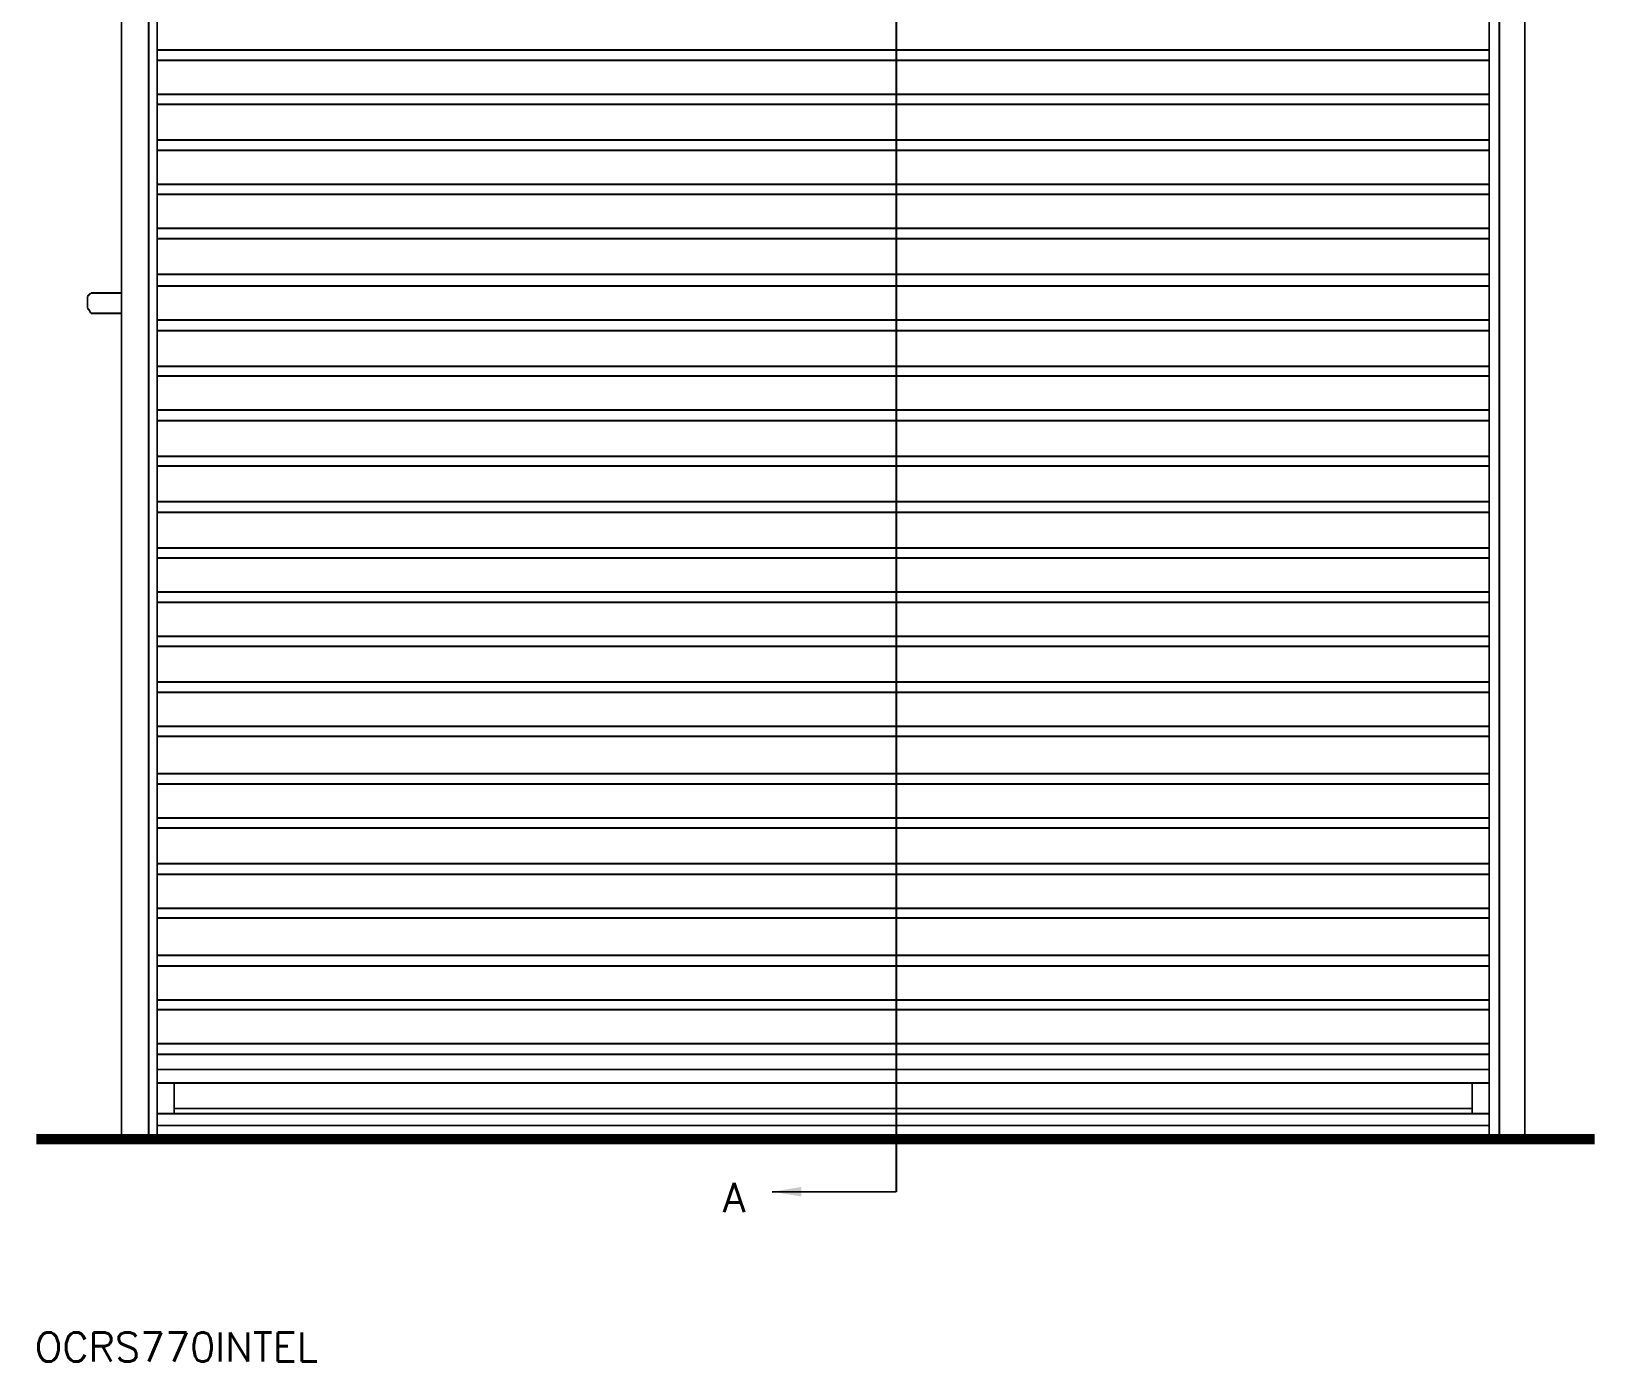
# Model space of a CAD drawing. Extents: x 0 to 112, y 0 to 183.
# Drawn here: x -0.3 to 106.9, y 0 to 91 of the extents above; entities that cross this region are included whole.
import ezdxf

# ---------------------------------------------------------------- set-up
doc = ezdxf.new("R2010")
doc.units = 0
doc.header["$LTSCALE"] = 8
doc.header["$MEASUREMENT"] = 0
for name, color, linetype in [('R-ANNO-TEXT', 6, 'CONTINUOUS'), ('R-SWTS-DET1', 1, 'CONTINUOUS'), ('R-SWTS-DET3', 5, 'CONTINUOUS'), ('R-SWTS-PAT1', 5, 'CONTINUOUS')]:
    doc.layers.add(name, color=color, linetype=linetype)
doc.styles.add('SWTSTEXT', font='romans.shx')
doc.dimstyles.new('SWTSARCH', dxfattribs={"dimscale": 16, "dimtxt": 0.125, "dimasz": 0.125, "dimexe": 0.179688, "dimexo": 0.0625, "dimgap": 0.125, "dimtad": 1, "dimtih": 1, "dimtoh": 1, "dimdec": 4, "dimzin": 3, "dimtxsty": 'SWTSTEXT', "dimcen": 0.1875, "dimdle": 0.179688, "dimclrd": 256, "dimclre": 256, "dimclrt": 256, "dimazin": 3, "dimtfac": 1, "dimtdec": 4, "dimtofl": 0, "dimtmove": 0, "dimatfit": 3, "dimtolj": 1, "dimtzin": 3})

msp = doc.modelspace()

# ---------------------------------------------------------------- linework, layer by layer
at = {"layer": 'R-ANNO-TEXT'}
msp.add_line((58.81431, 163.86343, 0.00153), (58.81431, 11.62829, 0.00153), dxfattribs=at)
at = {"layer": 'R-SWTS-DET1', "const_width": 0.125, "elevation": 0.00153}
for points in [[(5.81673, 15.2312), (5.81673, 132.15129)], [(7.6763, 15.2312), (7.6763, 132.15129)], [(8.25741, 132.15129), (8.25741, 15.2312)], [(99.37605, 132.03507), (99.37605, 15.11497)], [(100.07339, 15.11497), (100.07339, 132.03507)], [(101.81673, 132.03507), (101.81673, 15.11497)], [(3.72472, 73.11013), (3.72472, 73.11013), (3.72472, 73.11013), (3.6085, 72.99391), (3.49228, 72.87768)], [(5.81673, 73.11013), (3.72472, 73.11013)], [(3.49228, 72.87768), (3.49228, 72.06413)], [(3.49228, 72.06413), (3.49228, 72.06413), (3.49228, 72.06413), (3.6085, 71.9479), (3.72472, 71.71546)], [(3.72472, 71.71546), (5.81673, 71.71546)], [(99.37605, 19.99633), (8.25741, 19.99633)], [(99.37605, 19.06655), (8.25741, 19.06655)], [(9.41964, 16.97454), (9.41964, 19.06655)], [(98.21383, 16.97454), (98.21383, 19.06655)], [(98.21383, 17.32321), (9.41964, 17.32321)], [(99.37605, 16.97454), (8.25741, 16.97454)], [(99.37605, 16.16098), (8.25741, 16.16098)], [(5.81673, 15.2312), (7.56007, 15.2312)], [(7.56007, 15.2312), (8.25741, 15.2312)], [(101.81673, 15.11497), (99.6085, 15.11497)]]:
    msp.add_lwpolyline(points, dxfattribs=at)
at = {"layer": 'R-SWTS-DET3', "const_width": 0.69734, "elevation": 0.00153}
msp.add_lwpolyline([(106.58187, 15.2312), (0.00559, 15.2312)], dxfattribs=at)
at = {"layer": 'R-SWTS-PAT1'}
for p, q in [((99.37605, 89.72999, 0.00153), (8.25741, 89.72999, 0.00153)), ((8.25741, 89.03265, 0.00153), (99.37605, 89.03265, 0.00153)), ((8.25741, 86.70819, 0.00153), (99.37605, 86.70819, 0.00153)), ((99.37605, 86.01086, 0.00153), (8.25741, 86.01086, 0.00153)), ((99.37605, 83.57018, 0.00153), (8.25741, 83.57018, 0.00153)), ((8.25741, 82.87284, 0.00153), (99.37605, 82.87284, 0.00153)), ((8.25741, 80.54839, 0.00153), (99.37605, 80.54839, 0.00153)), ((99.37605, 79.85105, 0.00153), (8.25741, 79.85105, 0.00153)), ((99.37605, 77.5266, 0.00153), (8.25741, 77.5266, 0.00153)), ((8.25741, 76.82926, 0.00153), (99.37605, 76.82926, 0.00153)), ((8.25741, 74.38858, 0.00153), (99.37605, 74.38858, 0.00153)), ((99.37605, 73.57502, 0.00153), (8.25741, 73.57502, 0.00153)), ((99.37605, 71.25057, 0.00153), (8.25741, 71.25057, 0.00153)), ((8.25741, 70.55323, 0.00153), (99.37605, 70.55323, 0.00153)), ((8.25741, 68.11255, 0.00153), (99.37605, 68.11255, 0.00153)), ((99.37605, 67.41522, 0.00153), (8.25741, 67.41522, 0.00153)), ((99.37605, 65.09076, 0.00153), (8.25741, 65.09076, 0.00153)), ((8.25741, 64.39342, 0.00153), (99.37605, 64.39342, 0.00153)), ((8.25741, 61.95275, 0.00153), (99.37605, 61.95275, 0.00153)), ((99.37605, 61.25541, 0.00153), (8.25741, 61.25541, 0.00153)), ((99.37605, 58.81473, 0.00153), (8.25741, 58.81473, 0.00153)), ((8.25741, 58.11739, 0.00153), (99.37605, 58.11739, 0.00153)), ((8.25741, 55.67672, 0.00153), (99.37605, 55.67672, 0.00153)), ((99.37605, 54.97938, 0.00153), (8.25741, 54.97938, 0.00153)), ((99.37605, 52.65492, 0.00153), (8.25741, 52.65492, 0.00153)), ((8.25741, 51.95759, 0.00153), (99.37605, 51.95759, 0.00153)), ((8.25741, 49.63313, 0.00153), (99.37605, 49.63313, 0.00153)), ((99.37605, 48.9358, 0.00153), (8.25741, 48.9358, 0.00153)), ((99.37605, 46.49512, 0.00153), (8.25741, 46.49512, 0.00153)), ((8.25741, 45.79778, 0.00153), (99.37605, 45.79778, 0.00153)), ((8.25741, 43.47333, 0.00153), (99.37605, 43.47333, 0.00153)), ((99.37605, 42.77599, 0.00153), (8.25741, 42.77599, 0.00153)), ((99.37605, 40.21909, 0.00153), (8.25741, 40.21909, 0.00153)), ((8.25741, 39.52175, 0.00153), (99.37605, 39.52175, 0.00153)), ((8.25741, 37.1973, 0.00153), (99.37605, 37.1973, 0.00153)), ((99.37605, 36.49996, 0.00153), (8.25741, 36.49996, 0.00153)), ((99.37605, 34.05928, 0.00153), (8.25741, 34.05928, 0.00153)), ((8.25741, 33.36195, 0.00153), (99.37605, 33.36195, 0.00153)), ((8.25741, 31.03749, 0.00153), (99.37605, 31.03749, 0.00153)), ((99.37605, 30.34015, 0.00153), (8.25741, 30.34015, 0.00153)), ((99.37605, 27.78325, 0.00153), (8.25741, 27.78325, 0.00153)), ((8.25741, 27.08592, 0.00153), (99.37605, 27.08592, 0.00153)), ((8.25741, 24.76146, 0.00153), (99.37605, 24.76146, 0.00153)), ((99.37605, 24.06413, 0.00153), (8.25741, 24.06413, 0.00153)), ((99.37605, 21.73967, 0.00153), (8.25741, 21.73967, 0.00153)), ((8.25741, 21.04233, 0.00153), (99.37605, 21.04233, 0.00153))]:
    msp.add_line(p, q, dxfattribs=at)

# ---------------------------------------------------------------- texts
at = {"layer": 'R-ANNO-TEXT', "style": 'SWTSTEXT'}
for s, p in [('A', (46.95959, 10.23362, 0.00153)), ('OCRS770INTEL', (-0.11063, 0.00601, 0.00153))]:
    msp.add_text(s, height=2, dxfattribs=at).set_placement(p)

# ---------------------------------------------------------------- leaders
at = {"layer": 'R-ANNO-TEXT'}
msp.add_leader([(50.33005, 11.62829, 0.00153), (58.81431, 11.63482, 0.00153)], dimstyle='SWTSARCH', dxfattribs=at)

doc.saveas('drawing.dxf')
